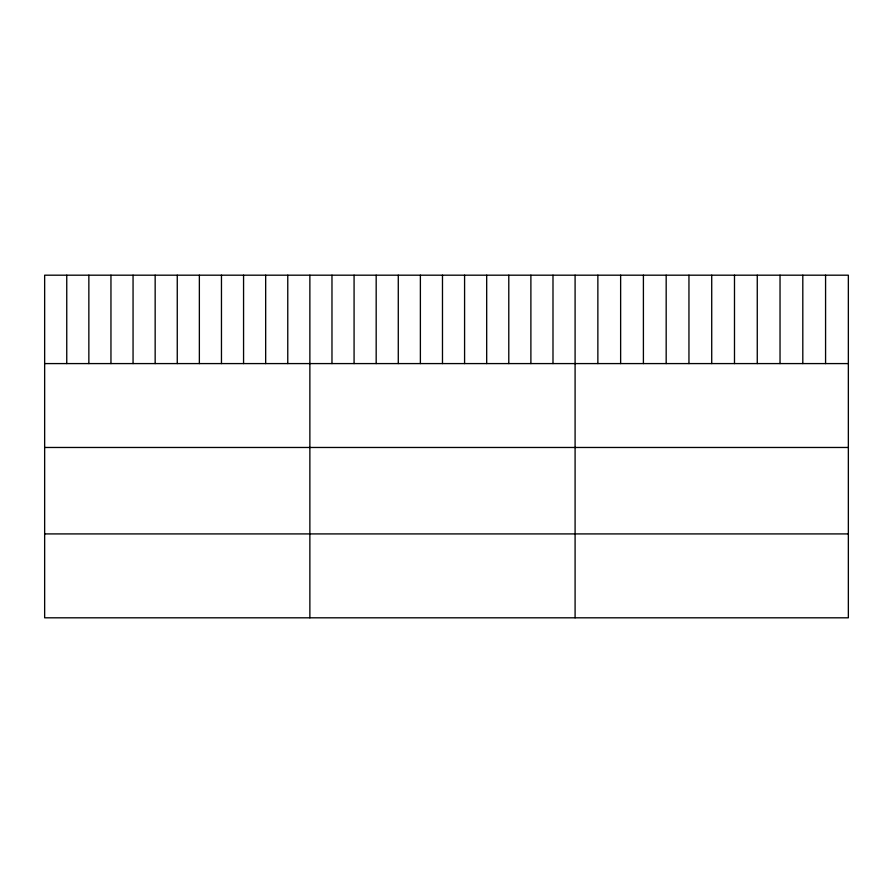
<?xml version="1.0" encoding="UTF-8"?>
<svg xmlns="http://www.w3.org/2000/svg" width="893" height="893" viewBox="0 0 893 893"><rect width="100%" height="100%" fill="white"/><g stroke="black" fill="none" stroke-linecap="round" stroke-linejoin="round"><path stroke-width="1.34" d="M848.35 363.585L848.35 617.811L44.65 617.811L44.65 275.189L848.35 275.189L848.35 363.585L44.65 363.585M44.65 447.471L848.35 447.471M44.65 533.914L848.35 533.914M825.578 275.189L825.578 363.585M802.807 275.189L802.807 363.585M780.035 275.189L780.035 363.585M757.264 275.189L757.264 363.585M734.492 275.189L734.492 363.585M711.721 275.189L711.721 363.585M688.95 275.189L688.95 363.585M666.178 275.189L666.178 363.585M643.406 275.189L643.406 363.585M620.635 275.189L620.635 363.585M597.864 275.189L597.864 363.585M575.092 275.189L575.092 617.811M552.99 275.189L552.99 363.585M530.889 275.189L530.889 363.585M508.787 275.189L508.787 363.585M486.685 275.189L486.685 363.585M464.583 275.189L464.583 363.585M442.481 275.189L442.481 363.585M420.38 275.189L420.38 363.585M398.278 275.189L398.278 363.585M376.176 275.189L376.176 363.585M354.075 275.189L354.075 363.585M331.973 275.189L331.973 363.585M309.871 275.189L309.871 617.811M287.769 275.189L287.769 363.585M265.668 275.189L265.668 363.585M243.566 275.189L243.566 363.585M221.464 275.189L221.464 363.585M199.362 275.189L199.362 363.585M177.261 275.189L177.261 363.585M155.159 275.189L155.159 363.585M133.057 275.189L133.057 363.585M110.955 275.189L110.955 363.585M88.853 275.189L88.853 363.585M66.752 275.189L66.752 363.585"/></g></svg>
